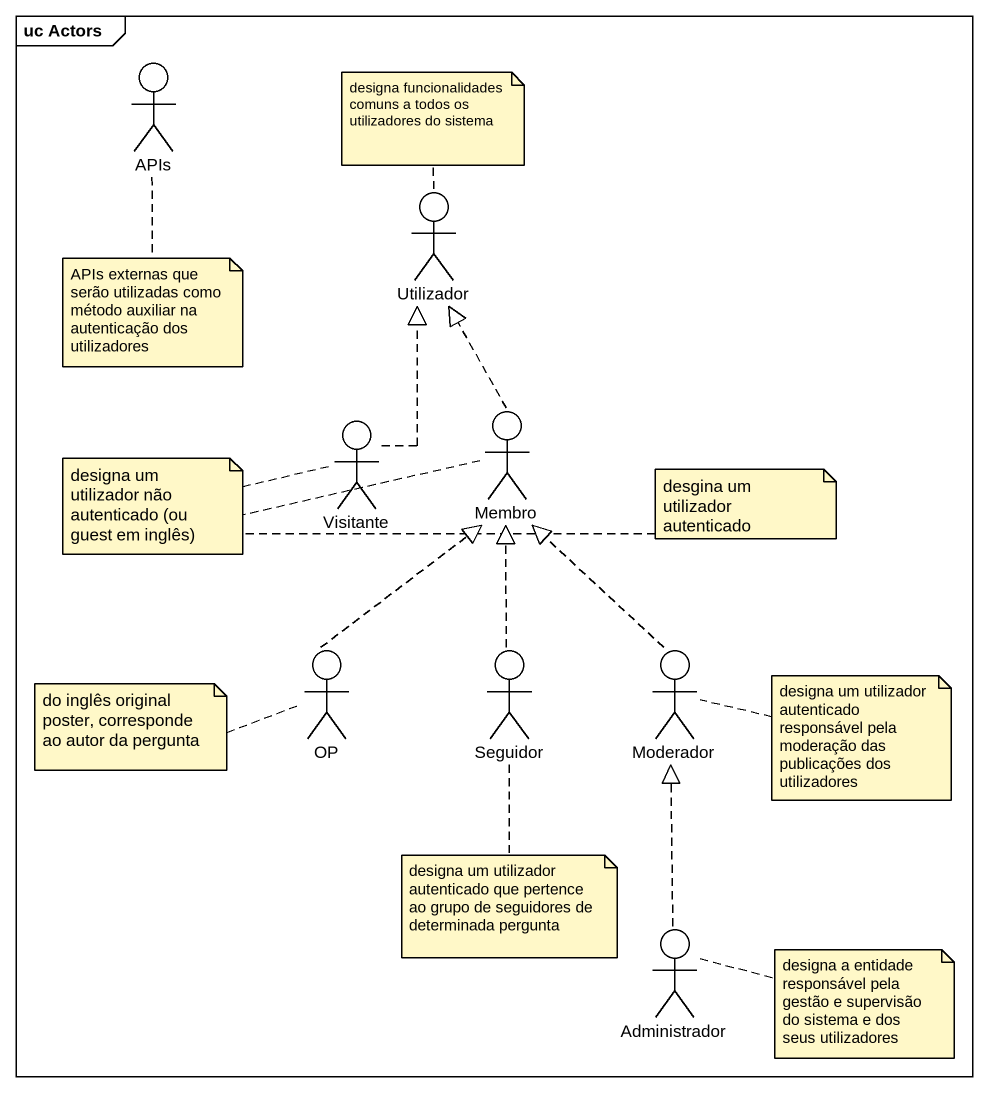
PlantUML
@startuml
mainframe uc Actors
actor APIs
actor Utilizador
actor Visitante
actor Membro
actor OP
actor Seguidor
actor Moderador
actor Administrador
Visitante .up.|> Utilizador
Membro .up.|> Utilizador
OP .up.|> Membro
Seguidor .up.|> Membro
Moderador .up.|> Membro
Administrador .up.|> Moderador
note top of Utilizador : designa funcionalidades comuns a todos os utilizadores do sistema
note bottom of APIs : APIs externas que serão utilizadas como método auxiliar na autenticação dos utilizadores
note left of Visitante : designa um utilizador não autenticado (ou guest em inglês)
note right of Membro : desgina um utilizador autenticado
note left of OP : do inglês original poster, corresponde ao autor da pergunta
note right of Moderador : designa um utilizador autenticado responsável pela moderação das publicações dos utilizadores
note bottom of Seguidor : designa um utilizador autenticado que pertence ao grupo de seguidores de determinada pergunta
note right of Administrador : designa a entidade responsável pela gestão e supervisão do sistema e dos seus utilizadores
@enduml
